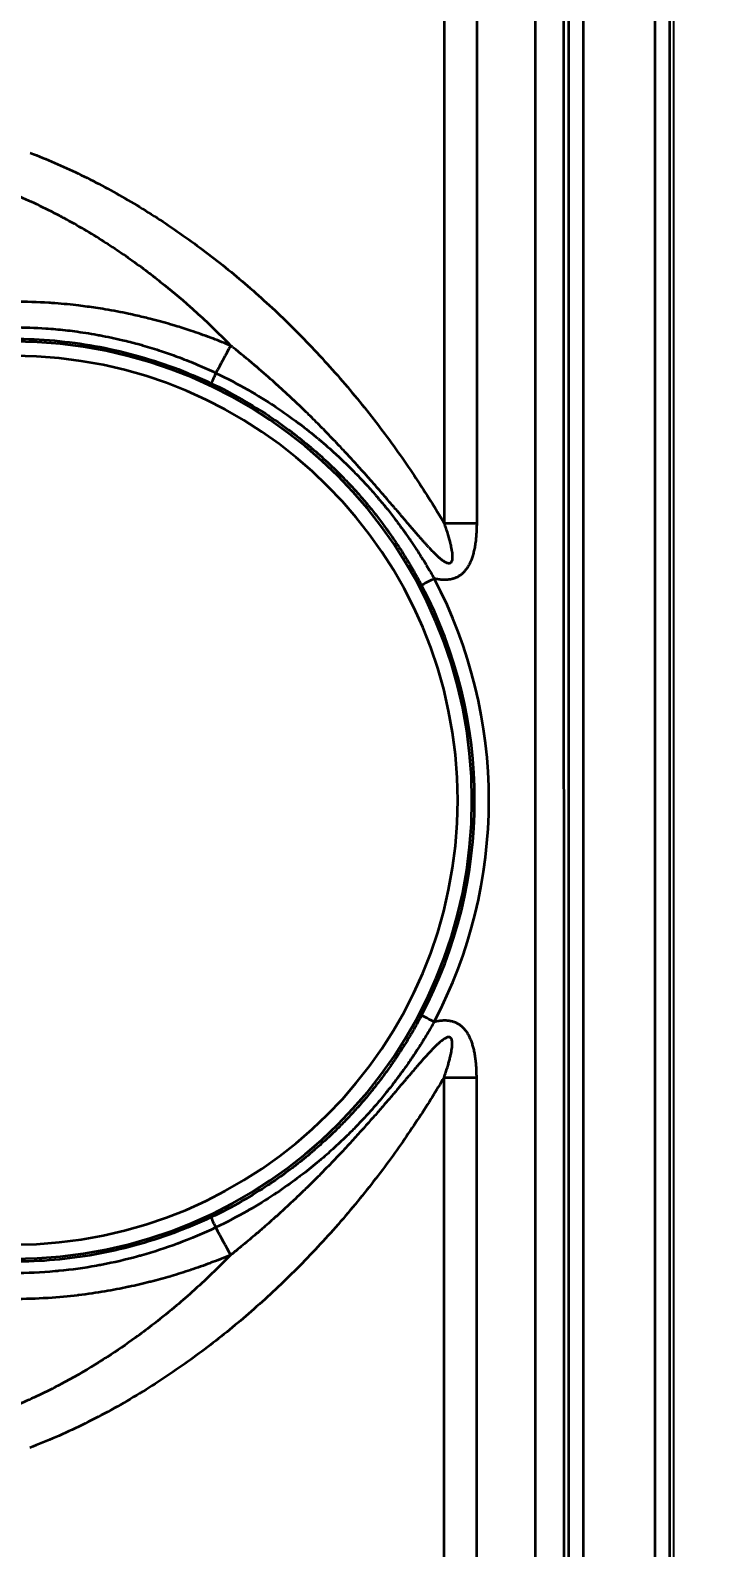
# Model space of a CAD drawing. Header units: millimetres. Extents: x 101 to 3000, y 150 to 4305.
# Drawn here: x 1101.8 to 1125.8, y 2344.1 to 2397 of the extents above; entities that cross this region are included whole.
import ezdxf

# ---------------------------------------------------------------- set-up
doc = ezdxf.new("R2010")
doc.units = ezdxf.units.MM
doc.header["$LTSCALE"] = 15
for name, color, linetype, lineweight in [('_Sichtbarkanten', 7, 'Continuous', 25), ('Bemaßung (ISO)', 7, 'Continuous', 25), ('Sichtbar schmal (ISO)', 7, 'Continuous', 35)]:
    doc.layers.add(name, color=color, linetype=linetype, lineweight=lineweight)
doc.styles.add('Notiztext (DIN)', font='verdana.ttf')
doc.dimstyles.new('Standard (DIN)', dxfattribs={"dimscale": 15, "dimtxt": 2.5, "dimasz": 2.5, "dimexe": 2, "dimexo": 4, "dimgap": 0.5, "dimtad": 1, "dimdec": 1, "dimrnd": 1e-08, "dimtxsty": 'Notiztext (DIN)', "dimcen": 0.09, "dimclrd": 256, "dimclre": 256, "dimclrt": 256, "dimadec": 0, "dimazin": 2, "dimtfac": 1, "dimtmove": 0, "dimatfit": 3, "dimfxl": 0, "dimtolj": 1, "dimtzin": 0, "dimlwd": -1, "dimlwe": -1, "dimarcsym": 0})

# ---------------------------------------------------------------- blocks, each defined once
blk = doc.blocks.new('*D75')
at = {"layer": 'Bemaßung (ISO)', "transparency": 16777216}
for p, q in [((1094.075, 2762.446), (1094.075, 2012.446)), ((1033.925, 2215.146), (1033.925, 2012.446)), ((996.425, 2042.446), (958.925, 2042.446)), ((1033.925, 2042.446), (1094.075, 2042.446)), ((1131.575, 2042.446), (1169.075, 2042.446))]:
    blk.add_line(p, q, dxfattribs=at)
for points in [[(996.425, 2048.696), (996.425, 2036.196), (1033.925, 2042.446)], [(1131.575, 2048.696), (1131.575, 2036.196), (1094.075, 2042.446)]]:
    blk.add_solid(points, dxfattribs=at)
at = {"layer": 'Defpoints', "color": 0, "transparency": 16777216}
for p in [(1094.075, 2822.446), (1033.925, 2275.146), (1094.075, 2042.446)]:
    blk.add_point(p, dxfattribs=at)
at = {"layer": 'Bemaßung (ISO)', "transparency": 16777216, "insert": (1034.635, 2088.983), "char_height": 37.5, "attachment_point": 1, "style": 'Notiztext (DIN)'}
blk.add_mtext('\\A1;60', dxfattribs=at)

msp = doc.modelspace()

# ---------------------------------------------------------------- linework, layer by layer
at = {"layer": '_Sichtbarkanten'}
msp.add_line((1124.225, 3421.946), (1124.225, 2328.346), dxfattribs=at)
at = {"layer": 'Sichtbar schmal (ISO)'}
for p, q in [((1120.567, 2327.155), (1120.567, 3423.138)), ((1121.066, 3423.138), (1121.066, 2327.155)), ((1123.584, 2327.137), (1123.584, 3423.156)), ((1124.084, 3423.156), (1124.084, 2327.137)), ((1119.352, 2777.525), (1119.393, 2327.323)), ((1120.351, 2777.53), (1120.393, 2327.329)), ((1116.207, 2550.468), (1116.207, 2379.822)), ((1117.348, 2550.467), (1117.348, 2379.822)), ((1116.207, 2326.822), (1116.207, 2360.468)), ((1117.348, 2326.823), (1117.348, 2360.467))]:
    msp.add_line(p, q, dxfattribs=at)
for radius in [16.009, 15.509]:
    msp.add_arc((1101.175, 2370.146), radius, 270, 90, dxfattribs=at)
for centre, major_axis, ratio, start_param, end_param in [((1107.229, 2383.225), (-4.733, -8.809), 0.002478, 1.781617, 1.894429), ((1108.291, 2385.148), (-0.214, -0.452), 0.013246, 4.922813, 6.26573), ((1117.348, 2379.874), (10, 0), 0.005236, 4.598021, 4.712389), ((1115.864, 2377.879), (-0.442, -0.233), 0.00463, 4.709944, 6.265732), ((1101.175, 2370.147), (16.601, 0), 0.999986, 5.79813, 6.767786), ((1101.175, 2370.145), (16.102, 0), 0.999985, 5.798127, 6.767784), ((1115.861, 2362.405), (-0.442, 0.233), 0.00464, 4.714824, 6.265732), ((1117.348, 2360.52), (-10, 0), 0.005236, 1.456428, 1.570796), ((1108.281, 2355.137), (-0.214, 0.452), 0.009014, 0.017454, 1.35178), ((1107.222, 2357.159), (4.738, -8.806), 0.002481, 4.931575, 5.045337)]:
    msp.add_ellipse(centre, major_axis=major_axis, ratio=ratio, start_param=start_param, end_param=end_param, dxfattribs=at)
for points, knots in [([(1101.755, 2392.74), (1102.322, 2392.523), (1102.882, 2392.28), (1103.432, 2392.016), (1103.982, 2391.752), (1104.523, 2391.466), (1105.065, 2391.154), (1105.606, 2390.841), (1106.149, 2390.502), (1106.686, 2390.138), (1107.224, 2389.774), (1107.756, 2389.385), (1108.279, 2388.975), (1108.802, 2388.565), (1109.315, 2388.134), (1109.821, 2387.679), (1110.326, 2387.225), (1110.822, 2386.748), (1111.311, 2386.246), (1111.8, 2385.744), (1112.281, 2385.217), (1112.745, 2384.675), (1113.208, 2384.133), (1113.654, 2383.575), (1114.07, 2383.021), (1114.486, 2382.467), (1114.873, 2381.917), (1115.228, 2381.382), (1115.584, 2380.847), (1115.908, 2380.327), (1116.207, 2379.822)], [0, 0, 0, 0, 0.1, 0.1, 0.1, 0.2, 0.2, 0.2, 0.3, 0.3, 0.3, 0.4, 0.4, 0.4, 0.5, 0.5, 0.5, 0.6, 0.6, 0.6, 0.7, 0.7, 0.7, 0.8, 0.8, 0.8, 0.9, 0.9, 0.9, 0.9999998, 0.9999998, 0.9999998, 0.9999998]), ([(1101.185, 2391.302), (1101.721, 2391.078), (1102.254, 2390.826), (1102.776, 2390.551), (1102.828, 2390.524), (1102.88, 2390.496), (1102.931, 2390.468), (1103.4, 2390.217), (1103.861, 2389.946), (1104.322, 2389.652), (1104.423, 2389.587), (1104.524, 2389.522), (1104.625, 2389.455), (1105.036, 2389.184), (1105.446, 2388.895), (1105.85, 2388.589), (1106, 2388.476), (1106.148, 2388.361), (1106.296, 2388.244), (1106.648, 2387.965), (1106.995, 2387.674), (1107.336, 2387.372), (1107.528, 2387.202), (1107.718, 2387.028), (1107.907, 2386.851), (1108.194, 2386.58), (1108.477, 2386.302), (1108.754, 2386.015)], [0, 0, 0, 0, 0.2, 0.2, 0.2, 0.219849, 0.219849, 0.219849, 0.4, 0.4, 0.4, 0.439513, 0.439513, 0.439513, 0.6, 0.6, 0.6, 0.659228, 0.659228, 0.659228, 0.8, 0.8, 0.8, 0.879178, 0.879178, 0.879178, 1, 1, 1, 1]), ([(1108.754, 2386.015), (1108.55, 2386.099), (1108.344, 2386.18), (1108.137, 2386.258), (1108.112, 2386.268), (1108.086, 2386.277), (1108.06, 2386.287), (1107.827, 2386.374), (1107.593, 2386.456), (1107.358, 2386.534), (1107.178, 2386.594), (1106.996, 2386.652), (1106.815, 2386.706), (1106.761, 2386.723), (1106.707, 2386.739), (1106.653, 2386.755), (1106.417, 2386.824), (1106.181, 2386.888), (1105.938, 2386.95), (1105.777, 2386.99), (1105.614, 2387.029), (1105.446, 2387.067), (1105.361, 2387.087), (1105.274, 2387.106), (1105.187, 2387.124), (1104.927, 2387.179), (1104.655, 2387.231), (1104.367, 2387.279), (1104.261, 2387.297), (1104.153, 2387.314), (1104.042, 2387.331), (1103.852, 2387.36), (1103.654, 2387.386), (1103.448, 2387.411), (1103.185, 2387.442), (1102.909, 2387.47), (1102.615, 2387.492), (1102.543, 2387.497), (1102.471, 2387.502), (1102.398, 2387.507), (1102.021, 2387.53), (1101.616, 2387.545), (1101.185, 2387.545)], [0, 0, 0, 0, 0.098827, 0.098827, 0.098827, 0.111111, 0.111111, 0.111111, 0.222222, 0.222222, 0.222222, 0.307774, 0.307774, 0.307774, 0.333333, 0.333333, 0.333333, 0.444444, 0.444444, 0.444444, 0.518083, 0.518083, 0.518083, 0.555556, 0.555556, 0.555556, 0.666667, 0.666667, 0.666667, 0.707555, 0.707555, 0.707555, 0.777778, 0.777778, 0.777778, 0.867245, 0.867245, 0.867245, 0.888889, 0.888889, 0.888889, 1, 1, 1, 1]), ([(1101.185, 2386.653), (1101.555, 2386.653), (1101.926, 2386.64), (1102.296, 2386.615), (1102.411, 2386.607), (1102.525, 2386.598), (1102.64, 2386.588), (1102.858, 2386.568), (1103.076, 2386.544), (1103.294, 2386.516), (1103.56, 2386.481), (1103.824, 2386.44), (1104.088, 2386.393), (1104.119, 2386.387), (1104.151, 2386.381), (1104.183, 2386.376), (1104.447, 2386.326), (1104.71, 2386.271), (1104.971, 2386.209), (1105.152, 2386.166), (1105.332, 2386.12), (1105.512, 2386.071), (1105.568, 2386.055), (1105.624, 2386.04), (1105.681, 2386.023), (1105.902, 2385.96), (1106.122, 2385.893), (1106.34, 2385.82), (1106.528, 2385.758), (1106.714, 2385.693), (1106.9, 2385.624), (1106.925, 2385.614), (1106.95, 2385.605), (1106.976, 2385.595), (1107.186, 2385.516), (1107.394, 2385.433), (1107.6, 2385.345), (1107.816, 2385.253), (1108.029, 2385.157), (1108.24, 2385.057)], [0, 0, 0, 0, 0.1527893, 0.1527893, 0.1527893, 0.2, 0.2, 0.2, 0.2901178, 0.2901178, 0.2901178, 0.4, 0.4, 0.4, 0.4132238, 0.4132238, 0.4132238, 0.5236105, 0.5236105, 0.5236105, 0.6, 0.6, 0.6, 0.6240365, 0.6240365, 0.6240365, 0.7186135, 0.7186135, 0.7186135, 0.8, 0.8, 0.8, 0.811166, 0.811166, 0.811166, 0.90352, 0.90352, 0.90352, 0.9999991, 0.9999991, 0.9999991, 0.9999991]), ([(1101.175, 2386.25), (1101.649, 2386.25), (1102.124, 2386.229), (1102.597, 2386.187), (1103.071, 2386.145), (1103.544, 2386.082), (1104.013, 2385.998), (1104.482, 2385.914), (1104.947, 2385.809), (1105.406, 2385.684), (1105.865, 2385.559), (1106.318, 2385.414), (1106.764, 2385.249), (1107.21, 2385.084), (1107.648, 2384.9), (1108.077, 2384.696)], [0, 0, 0, 0, 0.2, 0.2, 0.2, 0.4, 0.4, 0.4, 0.6, 0.6, 0.6, 0.8, 0.8, 0.8, 1, 1, 1, 1]), ([(1116.207, 2379.822), (1116.23, 2379.756), (1116.252, 2379.692), (1116.272, 2379.631), (1116.293, 2379.569), (1116.311, 2379.511), (1116.329, 2379.455), (1116.346, 2379.399), (1116.362, 2379.345), (1116.376, 2379.293), (1116.377, 2379.289), (1116.378, 2379.286), (1116.379, 2379.283), (1116.392, 2379.235), (1116.405, 2379.189), (1116.416, 2379.145), (1116.417, 2379.14), (1116.418, 2379.136), (1116.419, 2379.132), (1116.429, 2379.089), (1116.439, 2379.049), (1116.447, 2379.01), (1116.448, 2379.005), (1116.449, 2379), (1116.45, 2378.996), (1116.458, 2378.958), (1116.465, 2378.923), (1116.471, 2378.889), (1116.472, 2378.883), (1116.473, 2378.878), (1116.473, 2378.873), (1116.479, 2378.841), (1116.483, 2378.81), (1116.487, 2378.78), (1116.488, 2378.775), (1116.488, 2378.77), (1116.489, 2378.765), (1116.492, 2378.737), (1116.494, 2378.71), (1116.495, 2378.685), (1116.495, 2378.68), (1116.496, 2378.675), (1116.496, 2378.67), (1116.497, 2378.646), (1116.497, 2378.624), (1116.496, 2378.604), (1116.495, 2378.599), (1116.495, 2378.594), (1116.495, 2378.589), (1116.493, 2378.57), (1116.491, 2378.552), (1116.488, 2378.537), (1116.488, 2378.532), (1116.487, 2378.528), (1116.486, 2378.524), (1116.482, 2378.51), (1116.478, 2378.497), (1116.474, 2378.486), (1116.472, 2378.482), (1116.471, 2378.479), (1116.469, 2378.476), (1116.465, 2378.466), (1116.459, 2378.457), (1116.453, 2378.45), (1116.446, 2378.44), (1116.437, 2378.432), (1116.427, 2378.426), (1116.424, 2378.425), (1116.421, 2378.423), (1116.418, 2378.422), (1116.411, 2378.418), (1116.402, 2378.416), (1116.393, 2378.414), (1116.389, 2378.414), (1116.385, 2378.413), (1116.381, 2378.413), (1116.371, 2378.413), (1116.361, 2378.413), (1116.349, 2378.415), (1116.344, 2378.416), (1116.338, 2378.418), (1116.332, 2378.419), (1116.32, 2378.422), (1116.307, 2378.427), (1116.293, 2378.433), (1116.286, 2378.436), (1116.278, 2378.439), (1116.27, 2378.443), (1116.256, 2378.45), (1116.241, 2378.459), (1116.225, 2378.468), (1116.216, 2378.474), (1116.206, 2378.48), (1116.196, 2378.487), (1116.18, 2378.497), (1116.163, 2378.509), (1116.146, 2378.523), (1116.135, 2378.531), (1116.123, 2378.54), (1116.111, 2378.549), (1116.094, 2378.564), (1116.075, 2378.579), (1116.056, 2378.595), (1116.043, 2378.606), (1116.03, 2378.618), (1116.016, 2378.631), (1115.997, 2378.648), (1115.977, 2378.666), (1115.958, 2378.685), (1115.942, 2378.699), (1115.927, 2378.714), (1115.911, 2378.729), (1115.891, 2378.749), (1115.871, 2378.769), (1115.85, 2378.789), (1115.833, 2378.807), (1115.816, 2378.825), (1115.798, 2378.843), (1115.777, 2378.864), (1115.757, 2378.886), (1115.735, 2378.909), (1115.716, 2378.929), (1115.696, 2378.95), (1115.676, 2378.972), (1115.655, 2378.994), (1115.634, 2379.018), (1115.612, 2379.042), (1115.59, 2379.066), (1115.568, 2379.09), (1115.545, 2379.115), (1115.523, 2379.139), (1115.501, 2379.164), (1115.479, 2379.19), (1115.454, 2379.217), (1115.429, 2379.246), (1115.403, 2379.275), (1115.381, 2379.301), (1115.358, 2379.327), (1115.334, 2379.354), (1115.306, 2379.386), (1115.278, 2379.419), (1115.248, 2379.452), (1115.225, 2379.479), (1115.201, 2379.507), (1115.177, 2379.535), (1115.145, 2379.572), (1115.113, 2379.61), (1115.079, 2379.648), (1115.055, 2379.677), (1115.03, 2379.706), (1115.005, 2379.736), (1114.969, 2379.777), (1114.932, 2379.82), (1114.895, 2379.865), (1114.869, 2379.894), (1114.843, 2379.925), (1114.817, 2379.955), (1114.777, 2380.003), (1114.735, 2380.052), (1114.692, 2380.103), (1114.666, 2380.133), (1114.639, 2380.165), (1114.612, 2380.197), (1114.566, 2380.251), (1114.518, 2380.306), (1114.469, 2380.364), (1114.442, 2380.396), (1114.414, 2380.428), (1114.386, 2380.461), (1114.334, 2380.522), (1114.28, 2380.585), (1114.223, 2380.65), (1114.195, 2380.683), (1114.167, 2380.716), (1114.138, 2380.75), (1114.078, 2380.82), (1114.016, 2380.891), (1113.952, 2380.965), (1113.922, 2380.998), (1113.893, 2381.032), (1113.863, 2381.067), (1113.794, 2381.145), (1113.724, 2381.226), (1113.65, 2381.309), (1113.62, 2381.343), (1113.59, 2381.377), (1113.559, 2381.412), (1113.481, 2381.499), (1113.401, 2381.59), (1113.317, 2381.682), (1113.287, 2381.716), (1113.256, 2381.751), (1113.225, 2381.785), (1113.136, 2381.882), (1113.045, 2381.982), (1112.951, 2382.085), (1112.92, 2382.119), (1112.889, 2382.152), (1112.857, 2382.186), (1112.758, 2382.294), (1112.655, 2382.404), (1112.547, 2382.518), (1112.516, 2382.551), (1112.485, 2382.584), (1112.453, 2382.617), (1112.34, 2382.736), (1112.222, 2382.859), (1112.099, 2382.985), (1112.067, 2383.017), (1112.036, 2383.049), (1112.004, 2383.082), (1111.874, 2383.214), (1111.739, 2383.35), (1111.597, 2383.491), (1111.565, 2383.521), (1111.534, 2383.552), (1111.502, 2383.584), (1111.353, 2383.73), (1111.196, 2383.882), (1111.031, 2384.038), (1111, 2384.067), (1110.969, 2384.097), (1110.938, 2384.126), (1110.765, 2384.289), (1110.583, 2384.457), (1110.391, 2384.63), (1110.361, 2384.657), (1110.33, 2384.684), (1110.3, 2384.712), (1110.1, 2384.891), (1109.888, 2385.076), (1109.664, 2385.268), (1109.635, 2385.292), (1109.606, 2385.317), (1109.577, 2385.341), (1109.344, 2385.539), (1109.096, 2385.743), (1108.834, 2385.952), (1108.807, 2385.973), (1108.781, 2385.994), (1108.754, 2386.015)], [0, 0, 0, 0, 0.0238095, 0.0238095, 0.0238095, 0.047619, 0.047619, 0.047619, 0.0714286, 0.0714286, 0.0714286, 0.0730135, 0.0730135, 0.0730135, 0.0952381, 0.0952381, 0.0952381, 0.0973518, 0.0973518, 0.0973518, 0.1190476, 0.1190476, 0.1190476, 0.1216909, 0.1216909, 0.1216909, 0.1428571, 0.1428571, 0.1428571, 0.1460292, 0.1460292, 0.1460292, 0.1666667, 0.1666667, 0.1666667, 0.1703641, 0.1703641, 0.1703641, 0.1904762, 0.1904762, 0.1904762, 0.1947008, 0.1947008, 0.1947008, 0.2142857, 0.2142857, 0.2142857, 0.2190309, 0.2190309, 0.2190309, 0.2380952, 0.2380952, 0.2380952, 0.2433889, 0.2433889, 0.2433889, 0.2619048, 0.2619048, 0.2619048, 0.2677405, 0.2677405, 0.2677405, 0.2857143, 0.2857143, 0.2857143, 0.3095238, 0.3095238, 0.3095238, 0.3164268, 0.3164268, 0.3164268, 0.3333333, 0.3333333, 0.3333333, 0.3407026, 0.3407026, 0.3407026, 0.3571429, 0.3571429, 0.3571429, 0.365068, 0.365068, 0.365068, 0.3809524, 0.3809524, 0.3809524, 0.389402, 0.389402, 0.389402, 0.4047619, 0.4047619, 0.4047619, 0.413742, 0.413742, 0.413742, 0.4285714, 0.4285714, 0.4285714, 0.438074, 0.438074, 0.438074, 0.452381, 0.452381, 0.452381, 0.4624137, 0.4624137, 0.4624137, 0.4761905, 0.4761905, 0.4761905, 0.4867573, 0.4867573, 0.4867573, 0.5, 0.5, 0.5, 0.511099, 0.511099, 0.511099, 0.5238095, 0.5238095, 0.5238095, 0.5354307, 0.5354307, 0.5354307, 0.547619, 0.547619, 0.547619, 0.5597666, 0.5597666, 0.5597666, 0.5714286, 0.5714286, 0.5714286, 0.584104, 0.584104, 0.584104, 0.5952381, 0.5952381, 0.5952381, 0.608441, 0.608441, 0.608441, 0.6190476, 0.6190476, 0.6190476, 0.632779, 0.632779, 0.632779, 0.6428571, 0.6428571, 0.6428571, 0.657118, 0.657118, 0.657118, 0.6666667, 0.6666667, 0.6666667, 0.6814546, 0.6814546, 0.6814546, 0.6904762, 0.6904762, 0.6904762, 0.7057908, 0.7057908, 0.7057908, 0.7142857, 0.7142857, 0.7142857, 0.730128, 0.730128, 0.730128, 0.7380952, 0.7380952, 0.7380952, 0.7544644, 0.7544644, 0.7544644, 0.7619048, 0.7619048, 0.7619048, 0.7788049, 0.7788049, 0.7788049, 0.7857143, 0.7857143, 0.7857143, 0.8031462, 0.8031462, 0.8031462, 0.8095238, 0.8095238, 0.8095238, 0.8274808, 0.8274808, 0.8274808, 0.8333333, 0.8333333, 0.8333333, 0.8518143, 0.8518143, 0.8518143, 0.8571429, 0.8571429, 0.8571429, 0.8761521, 0.8761521, 0.8761521, 0.8809524, 0.8809524, 0.8809524, 0.9004902, 0.9004902, 0.9004902, 0.9047619, 0.9047619, 0.9047619, 0.924829, 0.924829, 0.924829, 0.9285714, 0.9285714, 0.9285714, 0.9491658, 0.9491658, 0.9491658, 0.952381, 0.952381, 0.952381, 0.9735078, 0.9735078, 0.9735078, 0.9761905, 0.9761905, 0.9761905, 0.9978311, 0.9978311, 0.9978311, 0.9999998, 0.9999998, 0.9999998, 0.9999998]), ([(1108.24, 2385.057), (1108.637, 2384.868), (1109.005, 2384.673), (1109.346, 2384.478), (1109.352, 2384.475), (1109.357, 2384.472), (1109.362, 2384.469), (1109.697, 2384.278), (1110.005, 2384.087), (1110.292, 2383.897), (1110.301, 2383.891), (1110.31, 2383.885), (1110.319, 2383.879), (1110.601, 2383.692), (1110.862, 2383.506), (1111.106, 2383.324), (1111.117, 2383.316), (1111.128, 2383.307), (1111.139, 2383.299), (1111.379, 2383.119), (1111.601, 2382.942), (1111.81, 2382.768), (1111.822, 2382.758), (1111.833, 2382.748), (1111.845, 2382.738), (1112.05, 2382.567), (1112.241, 2382.399), (1112.419, 2382.235), (1112.431, 2382.224), (1112.443, 2382.213), (1112.455, 2382.202), (1112.631, 2382.04), (1112.795, 2381.882), (1112.95, 2381.728), (1112.961, 2381.716), (1112.973, 2381.704), (1112.985, 2381.693), (1113.137, 2381.54), (1113.279, 2381.392), (1113.413, 2381.247), (1113.424, 2381.235), (1113.435, 2381.223), (1113.446, 2381.212), (1113.577, 2381.069), (1113.701, 2380.93), (1113.818, 2380.795), (1113.828, 2380.783), (1113.838, 2380.771), (1113.848, 2380.759), (1113.963, 2380.625), (1114.072, 2380.495), (1114.174, 2380.369), (1114.183, 2380.358), (1114.192, 2380.346), (1114.202, 2380.335), (1114.303, 2380.21), (1114.397, 2380.088), (1114.487, 2379.971), (1114.496, 2379.96), (1114.504, 2379.949), (1114.513, 2379.938), (1114.601, 2379.821), (1114.685, 2379.708), (1114.764, 2379.599), (1114.772, 2379.588), (1114.78, 2379.577), (1114.787, 2379.567), (1114.865, 2379.459), (1114.939, 2379.354), (1115.008, 2379.253), (1115.016, 2379.242), (1115.023, 2379.232), (1115.03, 2379.222), (1115.098, 2379.122), (1115.163, 2379.026), (1115.224, 2378.933), (1115.231, 2378.923), (1115.237, 2378.913), (1115.244, 2378.903), (1115.304, 2378.812), (1115.36, 2378.724), (1115.413, 2378.64), (1115.42, 2378.629), (1115.426, 2378.619), (1115.432, 2378.609), (1115.485, 2378.526), (1115.534, 2378.446), (1115.58, 2378.37), (1115.586, 2378.36), (1115.592, 2378.35), (1115.597, 2378.341), (1115.645, 2378.262), (1115.69, 2378.187), (1115.731, 2378.115), (1115.735, 2378.11), (1115.738, 2378.104), (1115.741, 2378.099), (1115.785, 2378.022), (1115.826, 2377.95), (1115.864, 2377.882)], [0, 0, 0, 0, 0.0579386, 0.0579386, 0.0579386, 0.0588235, 0.0588235, 0.0588235, 0.1158531, 0.1158531, 0.1158531, 0.1176471, 0.1176471, 0.1176471, 0.173911, 0.173911, 0.173911, 0.1764706, 0.1764706, 0.1764706, 0.2320984, 0.2320984, 0.2320984, 0.2352941, 0.2352941, 0.2352941, 0.2903953, 0.2903953, 0.2903953, 0.2941176, 0.2941176, 0.2941176, 0.3487922, 0.3487922, 0.3487922, 0.3529412, 0.3529412, 0.3529412, 0.4072749, 0.4072749, 0.4072749, 0.4117647, 0.4117647, 0.4117647, 0.4658358, 0.4658358, 0.4658358, 0.4705882, 0.4705882, 0.4705882, 0.5244657, 0.5244657, 0.5244657, 0.5294118, 0.5294118, 0.5294118, 0.5831429, 0.5831429, 0.5831429, 0.5882353, 0.5882353, 0.5882353, 0.6418168, 0.6418168, 0.6418168, 0.6470588, 0.6470588, 0.6470588, 0.7004094, 0.7004094, 0.7004094, 0.7058824, 0.7058824, 0.7058824, 0.7589344, 0.7589344, 0.7589344, 0.7647059, 0.7647059, 0.7647059, 0.8171029, 0.8171029, 0.8171029, 0.8235294, 0.8235294, 0.8235294, 0.8756822, 0.8756822, 0.8756822, 0.8823529, 0.8823529, 0.8823529, 0.9370136, 0.9370136, 0.9370136, 0.9411765, 0.9411765, 0.9411765, 0.9999999, 0.9999999, 0.9999999, 0.9999999]), ([(1108.077, 2384.696), (1108.463, 2384.514), (1108.822, 2384.325), (1109.153, 2384.135), (1109.158, 2384.132), (1109.163, 2384.13), (1109.168, 2384.127), (1109.494, 2383.941), (1109.794, 2383.754), (1110.072, 2383.57), (1110.081, 2383.564), (1110.09, 2383.558), (1110.099, 2383.552), (1110.372, 2383.37), (1110.626, 2383.189), (1110.863, 2383.011), (1110.873, 2383.003), (1110.884, 2382.995), (1110.895, 2382.986), (1111.127, 2382.811), (1111.343, 2382.637), (1111.544, 2382.468), (1111.556, 2382.458), (1111.567, 2382.448), (1111.579, 2382.438), (1111.777, 2382.271), (1111.961, 2382.106), (1112.134, 2381.946), (1112.145, 2381.935), (1112.157, 2381.924), (1112.168, 2381.914), (1112.338, 2381.755), (1112.497, 2381.6), (1112.645, 2381.449), (1112.657, 2381.437), (1112.668, 2381.426), (1112.679, 2381.414), (1112.825, 2381.265), (1112.962, 2381.119), (1113.091, 2380.978), (1113.101, 2380.966), (1113.112, 2380.954), (1113.122, 2380.943), (1113.249, 2380.802), (1113.368, 2380.666), (1113.48, 2380.533), (1113.489, 2380.521), (1113.499, 2380.51), (1113.509, 2380.498), (1113.619, 2380.367), (1113.723, 2380.239), (1113.82, 2380.115), (1113.829, 2380.104), (1113.838, 2380.092), (1113.847, 2380.081), (1113.943, 2379.958), (1114.034, 2379.839), (1114.119, 2379.723), (1114.128, 2379.712), (1114.136, 2379.701), (1114.144, 2379.69), (1114.228, 2379.575), (1114.307, 2379.464), (1114.383, 2379.356), (1114.39, 2379.345), (1114.397, 2379.335), (1114.405, 2379.324), (1114.479, 2379.217), (1114.548, 2379.114), (1114.614, 2379.014), (1114.621, 2379.004), (1114.628, 2378.994), (1114.634, 2378.983), (1114.699, 2378.885), (1114.76, 2378.789), (1114.818, 2378.697), (1114.824, 2378.687), (1114.83, 2378.677), (1114.837, 2378.667), (1114.893, 2378.577), (1114.946, 2378.49), (1114.996, 2378.406), (1115.002, 2378.395), (1115.008, 2378.385), (1115.014, 2378.375), (1115.063, 2378.292), (1115.109, 2378.213), (1115.153, 2378.137), (1115.158, 2378.127), (1115.164, 2378.117), (1115.17, 2378.108), (1115.214, 2378.029), (1115.256, 2377.953), (1115.296, 2377.881), (1115.299, 2377.876), (1115.302, 2377.87), (1115.305, 2377.865), (1115.347, 2377.788), (1115.386, 2377.715), (1115.422, 2377.646)], [0, 0, 0, 0, 0.0579392, 0.0579392, 0.0579392, 0.0588235, 0.0588235, 0.0588235, 0.1158539, 0.1158539, 0.1158539, 0.1176471, 0.1176471, 0.1176471, 0.1739116, 0.1739116, 0.1739116, 0.1764706, 0.1764706, 0.1764706, 0.2320991, 0.2320991, 0.2320991, 0.2352941, 0.2352941, 0.2352941, 0.290396, 0.290396, 0.290396, 0.2941176, 0.2941176, 0.2941176, 0.348793, 0.348793, 0.348793, 0.3529412, 0.3529412, 0.3529412, 0.4072756, 0.4072756, 0.4072756, 0.4117647, 0.4117647, 0.4117647, 0.4658365, 0.4658365, 0.4658365, 0.4705882, 0.4705882, 0.4705882, 0.5244664, 0.5244664, 0.5244664, 0.5294118, 0.5294118, 0.5294118, 0.5831437, 0.5831437, 0.5831437, 0.5882353, 0.5882353, 0.5882353, 0.6418176, 0.6418176, 0.6418176, 0.6470588, 0.6470588, 0.6470588, 0.7004102, 0.7004102, 0.7004102, 0.7058824, 0.7058824, 0.7058824, 0.7589352, 0.7589352, 0.7589352, 0.7647059, 0.7647059, 0.7647059, 0.8171036, 0.8171036, 0.8171036, 0.8235294, 0.8235294, 0.8235294, 0.8756825, 0.8756825, 0.8756825, 0.8823529, 0.8823529, 0.8823529, 0.9370135, 0.9370135, 0.9370135, 0.9411765, 0.9411765, 0.9411765, 0.9999999, 0.9999999, 0.9999999, 0.9999999]), ([(1117.348, 2379.822), (1117.348, 2379.745), (1117.345, 2379.595), (1117.333, 2379.387), (1117.314, 2379.193), (1117.287, 2379.012), (1117.253, 2378.844), (1117.212, 2378.69), (1117.164, 2378.548), (1117.109, 2378.417), (1117.046, 2378.299), (1116.975, 2378.195), (1116.899, 2378.105), (1116.821, 2378.032), (1116.74, 2377.973), (1116.654, 2377.925), (1116.558, 2377.884), (1116.444, 2377.853), (1116.315, 2377.836), (1116.175, 2377.834), (1116.024, 2377.849), (1115.919, 2377.869), (1115.864, 2377.882)], [0.0000001, 0.0000001, 0.0000001, 0.0000001, 0.05, 0.1, 0.15, 0.2, 0.25, 0.3, 0.35, 0.4, 0.45, 0.5, 0.55, 0.6, 0.65, 0.7, 0.75, 0.8, 0.85, 0.9, 0.95, 1, 1, 1, 1]), ([(1115.419, 2362.638), (1115.387, 2362.577), (1115.352, 2362.512), (1115.315, 2362.444), (1115.312, 2362.438), (1115.309, 2362.433), (1115.306, 2362.427), (1115.271, 2362.364), (1115.235, 2362.297), (1115.196, 2362.228), (1115.189, 2362.217), (1115.183, 2362.207), (1115.177, 2362.196), (1115.14, 2362.13), (1115.101, 2362.061), (1115.059, 2361.99), (1115.049, 2361.973), (1115.039, 2361.956), (1115.029, 2361.939), (1114.989, 2361.872), (1114.947, 2361.802), (1114.903, 2361.73), (1114.888, 2361.707), (1114.874, 2361.683), (1114.859, 2361.659), (1114.817, 2361.59), (1114.772, 2361.52), (1114.726, 2361.447), (1114.706, 2361.416), (1114.686, 2361.385), (1114.665, 2361.353), (1114.62, 2361.285), (1114.574, 2361.214), (1114.525, 2361.142), (1114.499, 2361.103), (1114.472, 2361.063), (1114.444, 2361.023), (1114.397, 2360.954), (1114.348, 2360.884), (1114.297, 2360.813), (1114.263, 2360.764), (1114.228, 2360.715), (1114.192, 2360.666), (1114.143, 2360.598), (1114.092, 2360.53), (1114.039, 2360.459), (1113.996, 2360.401), (1113.95, 2360.342), (1113.904, 2360.282), (1113.853, 2360.216), (1113.801, 2360.15), (1113.746, 2360.082), (1113.691, 2360.012), (1113.633, 2359.941), (1113.574, 2359.869), (1113.522, 2359.806), (1113.468, 2359.743), (1113.413, 2359.678), (1113.343, 2359.596), (1113.27, 2359.512), (1113.194, 2359.427), (1113.141, 2359.368), (1113.087, 2359.308), (1113.032, 2359.247), (1112.943, 2359.151), (1112.851, 2359.053), (1112.755, 2358.953), (1112.703, 2358.899), (1112.649, 2358.845), (1112.595, 2358.79), (1112.484, 2358.678), (1112.368, 2358.564), (1112.245, 2358.448), (1112.195, 2358.401), (1112.144, 2358.353), (1112.092, 2358.305), (1111.953, 2358.177), (1111.806, 2358.046), (1111.651, 2357.913), (1111.605, 2357.874), (1111.559, 2357.834), (1111.511, 2357.794), (1111.337, 2357.649), (1111.153, 2357.5), (1110.955, 2357.349), (1110.917, 2357.32), (1110.878, 2357.29), (1110.838, 2357.261), (1110.621, 2357.097), (1110.388, 2356.932), (1110.139, 2356.764), (1110.111, 2356.746), (1110.083, 2356.727), (1110.055, 2356.709), (1109.786, 2356.531), (1109.496, 2356.351), (1109.182, 2356.171), (1109.168, 2356.163), (1109.154, 2356.155), (1109.14, 2356.147), (1108.81, 2355.959), (1108.452, 2355.771), (1108.067, 2355.589)], [0.0000003, 0.0000003, 0.0000003, 0.0000003, 0.0555556, 0.0555556, 0.0555556, 0.0599868, 0.0599868, 0.0599868, 0.1111111, 0.1111111, 0.1111111, 0.1189703, 0.1189703, 0.1189703, 0.1666667, 0.1666667, 0.1666667, 0.1779001, 0.1779001, 0.1779001, 0.2222222, 0.2222222, 0.2222222, 0.2366435, 0.2366435, 0.2366435, 0.2777778, 0.2777778, 0.2777778, 0.2952906, 0.2952906, 0.2952906, 0.3333333, 0.3333333, 0.3333333, 0.3538726, 0.3538726, 0.3538726, 0.3888889, 0.3888889, 0.3888889, 0.4124334, 0.4124334, 0.4124334, 0.4444444, 0.4444444, 0.4444444, 0.4710286, 0.4710286, 0.4710286, 0.5, 0.5, 0.5, 0.5296875, 0.5296875, 0.5296875, 0.5555556, 0.5555556, 0.5555556, 0.5884149, 0.5884149, 0.5884149, 0.6111111, 0.6111111, 0.6111111, 0.6472227, 0.6472227, 0.6472227, 0.6666667, 0.6666667, 0.6666667, 0.7061226, 0.7061226, 0.7061226, 0.7222222, 0.7222222, 0.7222222, 0.7651257, 0.7651257, 0.7651257, 0.7777778, 0.7777778, 0.7777778, 0.8242585, 0.8242585, 0.8242585, 0.8333333, 0.8333333, 0.8333333, 0.8833596, 0.8833596, 0.8833596, 0.8888889, 0.8888889, 0.8888889, 0.9420926, 0.9420926, 0.9420926, 0.9444444, 0.9444444, 0.9444444, 1, 1, 1, 1]), ([(1115.861, 2362.407), (1115.828, 2362.347), (1115.791, 2362.282), (1115.752, 2362.215), (1115.749, 2362.209), (1115.745, 2362.204), (1115.742, 2362.198), (1115.706, 2362.135), (1115.667, 2362.069), (1115.625, 2362), (1115.619, 2361.989), (1115.612, 2361.978), (1115.606, 2361.967), (1115.566, 2361.902), (1115.524, 2361.833), (1115.48, 2361.762), (1115.469, 2361.745), (1115.459, 2361.728), (1115.448, 2361.711), (1115.406, 2361.643), (1115.361, 2361.573), (1115.314, 2361.5), (1115.299, 2361.477), (1115.284, 2361.453), (1115.268, 2361.429), (1115.223, 2361.36), (1115.176, 2361.288), (1115.127, 2361.215), (1115.106, 2361.184), (1115.084, 2361.152), (1115.062, 2361.12), (1115.015, 2361.051), (1114.966, 2360.979), (1114.914, 2360.906), (1114.886, 2360.867), (1114.858, 2360.826), (1114.829, 2360.786), (1114.779, 2360.716), (1114.728, 2360.645), (1114.674, 2360.573), (1114.638, 2360.524), (1114.601, 2360.474), (1114.563, 2360.424), (1114.512, 2360.356), (1114.459, 2360.286), (1114.403, 2360.215), (1114.357, 2360.155), (1114.31, 2360.095), (1114.261, 2360.034), (1114.208, 2359.967), (1114.153, 2359.9), (1114.097, 2359.831), (1114.038, 2359.76), (1113.978, 2359.688), (1113.916, 2359.615), (1113.862, 2359.551), (1113.806, 2359.486), (1113.748, 2359.42), (1113.675, 2359.336), (1113.599, 2359.251), (1113.52, 2359.164), (1113.465, 2359.104), (1113.409, 2359.043), (1113.351, 2358.981), (1113.259, 2358.883), (1113.163, 2358.783), (1113.063, 2358.681), (1113.009, 2358.626), (1112.954, 2358.571), (1112.897, 2358.515), (1112.782, 2358.401), (1112.662, 2358.285), (1112.535, 2358.166), (1112.483, 2358.118), (1112.43, 2358.069), (1112.376, 2358.02), (1112.232, 2357.889), (1112.081, 2357.755), (1111.92, 2357.619), (1111.873, 2357.579), (1111.825, 2357.539), (1111.776, 2357.498), (1111.596, 2357.349), (1111.405, 2357.197), (1111.202, 2357.043), (1111.162, 2357.012), (1111.122, 2356.982), (1111.081, 2356.952), (1110.857, 2356.785), (1110.617, 2356.615), (1110.36, 2356.443), (1110.332, 2356.424), (1110.303, 2356.405), (1110.274, 2356.386), (1109.997, 2356.203), (1109.699, 2356.018), (1109.376, 2355.833), (1109.362, 2355.825), (1109.348, 2355.817), (1109.333, 2355.809), (1108.994, 2355.615), (1108.626, 2355.421), (1108.23, 2355.233)], [0.0000001, 0.0000001, 0.0000001, 0.0000001, 0.0555556, 0.0555556, 0.0555556, 0.0599875, 0.0599875, 0.0599875, 0.1111111, 0.1111111, 0.1111111, 0.1189712, 0.1189712, 0.1189712, 0.1666667, 0.1666667, 0.1666667, 0.1779013, 0.1779013, 0.1779013, 0.2222222, 0.2222222, 0.2222222, 0.2366448, 0.2366448, 0.2366448, 0.2777778, 0.2777778, 0.2777778, 0.2952919, 0.2952919, 0.2952919, 0.3333333, 0.3333333, 0.3333333, 0.3538738, 0.3538738, 0.3538738, 0.3888889, 0.3888889, 0.3888889, 0.4124346, 0.4124346, 0.4124346, 0.4444444, 0.4444444, 0.4444444, 0.4710298, 0.4710298, 0.4710298, 0.5, 0.5, 0.5, 0.5296885, 0.5296885, 0.5296885, 0.5555556, 0.5555556, 0.5555556, 0.5884158, 0.5884158, 0.5884158, 0.6111111, 0.6111111, 0.6111111, 0.6472236, 0.6472236, 0.6472236, 0.6666667, 0.6666667, 0.6666667, 0.7061235, 0.7061235, 0.7061235, 0.7222222, 0.7222222, 0.7222222, 0.7651265, 0.7651265, 0.7651265, 0.7777778, 0.7777778, 0.7777778, 0.8242593, 0.8242593, 0.8242593, 0.8333333, 0.8333333, 0.8333333, 0.8833602, 0.8833602, 0.8833602, 0.8888889, 0.8888889, 0.8888889, 0.9420934, 0.9420934, 0.9420934, 0.9444444, 0.9444444, 0.9444444, 1, 1, 1, 1]), ([(1117.348, 2360.467), (1117.348, 2360.541), (1117.347, 2360.612), (1117.344, 2360.68), (1117.342, 2360.748), (1117.338, 2360.814), (1117.334, 2360.877), (1117.329, 2360.94), (1117.323, 2361.002), (1117.317, 2361.061), (1117.31, 2361.12), (1117.302, 2361.178), (1117.293, 2361.233), (1117.284, 2361.288), (1117.274, 2361.341), (1117.263, 2361.392), (1117.253, 2361.444), (1117.241, 2361.493), (1117.228, 2361.541), (1117.215, 2361.588), (1117.201, 2361.634), (1117.186, 2361.678), (1117.171, 2361.722), (1117.154, 2361.764), (1117.137, 2361.804), (1117.12, 2361.845), (1117.102, 2361.883), (1117.083, 2361.92), (1117.064, 2361.957), (1117.043, 2361.991), (1117.022, 2362.024), (1117.001, 2362.056), (1116.979, 2362.087), (1116.957, 2362.115), (1116.934, 2362.144), (1116.911, 2362.17), (1116.887, 2362.194), (1116.863, 2362.218), (1116.839, 2362.24), (1116.814, 2362.261), (1116.789, 2362.281), (1116.763, 2362.3), (1116.735, 2362.318), (1116.708, 2362.335), (1116.68, 2362.351), (1116.65, 2362.365), (1116.62, 2362.38), (1116.587, 2362.393), (1116.553, 2362.405), (1116.518, 2362.416), (1116.481, 2362.426), (1116.442, 2362.434), (1116.403, 2362.442), (1116.361, 2362.448), (1116.317, 2362.451), (1116.273, 2362.454), (1116.226, 2362.455), (1116.178, 2362.453), (1116.129, 2362.451), (1116.078, 2362.446), (1116.025, 2362.439), (1115.973, 2362.431), (1115.918, 2362.421), (1115.861, 2362.407)], [0, 0, 0, 0, 0.047619, 0.047619, 0.047619, 0.095238, 0.095238, 0.095238, 0.142857, 0.142857, 0.142857, 0.190476, 0.190476, 0.190476, 0.238095, 0.238095, 0.238095, 0.285714, 0.285714, 0.285714, 0.333333, 0.333333, 0.333333, 0.380952, 0.380952, 0.380952, 0.428571, 0.428571, 0.428571, 0.47619, 0.47619, 0.47619, 0.52381, 0.52381, 0.52381, 0.571429, 0.571429, 0.571429, 0.619048, 0.619048, 0.619048, 0.666667, 0.666667, 0.666667, 0.714286, 0.714286, 0.714286, 0.761905, 0.761905, 0.761905, 0.809524, 0.809524, 0.809524, 0.857143, 0.857143, 0.857143, 0.904762, 0.904762, 0.904762, 0.952381, 0.952381, 0.952381, 1, 1, 1, 1]), ([(1116.207, 2360.468), (1116.229, 2360.531), (1116.25, 2360.592), (1116.269, 2360.65), (1116.289, 2360.708), (1116.306, 2360.764), (1116.323, 2360.817), (1116.34, 2360.871), (1116.355, 2360.922), (1116.369, 2360.971), (1116.383, 2361.021), (1116.396, 2361.068), (1116.407, 2361.113), (1116.419, 2361.158), (1116.43, 2361.201), (1116.439, 2361.242), (1116.448, 2361.284), (1116.456, 2361.323), (1116.463, 2361.36), (1116.464, 2361.363), (1116.465, 2361.367), (1116.465, 2361.37), (1116.471, 2361.403), (1116.477, 2361.435), (1116.481, 2361.466), (1116.482, 2361.469), (1116.482, 2361.473), (1116.483, 2361.476), (1116.487, 2361.506), (1116.49, 2361.534), (1116.492, 2361.56), (1116.492, 2361.564), (1116.493, 2361.567), (1116.493, 2361.571), (1116.495, 2361.596), (1116.496, 2361.62), (1116.496, 2361.643), (1116.496, 2361.646), (1116.496, 2361.65), (1116.496, 2361.653), (1116.496, 2361.674), (1116.496, 2361.694), (1116.494, 2361.712), (1116.492, 2361.734), (1116.489, 2361.752), (1116.485, 2361.769), (1116.481, 2361.786), (1116.476, 2361.8), (1116.47, 2361.813), (1116.464, 2361.825), (1116.458, 2361.836), (1116.45, 2361.845), (1116.442, 2361.854), (1116.433, 2361.861), (1116.423, 2361.866), (1116.413, 2361.871), (1116.401, 2361.875), (1116.388, 2361.876), (1116.375, 2361.878), (1116.36, 2361.877), (1116.344, 2361.874), (1116.339, 2361.873), (1116.335, 2361.872), (1116.331, 2361.871), (1116.318, 2361.867), (1116.303, 2361.862), (1116.287, 2361.855), (1116.282, 2361.853), (1116.276, 2361.85), (1116.271, 2361.847), (1116.254, 2361.839), (1116.237, 2361.829), (1116.218, 2361.818), (1116.212, 2361.814), (1116.205, 2361.809), (1116.198, 2361.804), (1116.178, 2361.792), (1116.158, 2361.777), (1116.137, 2361.761), (1116.128, 2361.754), (1116.12, 2361.748), (1116.111, 2361.741), (1116.089, 2361.723), (1116.066, 2361.704), (1116.043, 2361.683), (1116.033, 2361.674), (1116.022, 2361.665), (1116.012, 2361.656), (1115.988, 2361.634), (1115.963, 2361.611), (1115.938, 2361.587), (1115.926, 2361.576), (1115.915, 2361.564), (1115.903, 2361.553), (1115.877, 2361.528), (1115.851, 2361.501), (1115.824, 2361.474), (1115.811, 2361.46), (1115.798, 2361.447), (1115.785, 2361.433), (1115.757, 2361.405), (1115.73, 2361.376), (1115.701, 2361.345), (1115.687, 2361.33), (1115.672, 2361.314), (1115.657, 2361.297), (1115.628, 2361.266), (1115.599, 2361.234), (1115.569, 2361.201), (1115.552, 2361.183), (1115.536, 2361.164), (1115.519, 2361.145), (1115.488, 2361.111), (1115.457, 2361.076), (1115.425, 2361.04), (1115.406, 2361.019), (1115.388, 2360.997), (1115.368, 2360.975), (1115.336, 2360.938), (1115.303, 2360.9), (1115.268, 2360.861), (1115.247, 2360.836), (1115.226, 2360.812), (1115.204, 2360.786), (1115.169, 2360.746), (1115.134, 2360.705), (1115.097, 2360.662), (1115.073, 2360.634), (1115.049, 2360.606), (1115.024, 2360.576), (1114.987, 2360.533), (1114.949, 2360.488), (1114.909, 2360.443), (1114.882, 2360.411), (1114.854, 2360.378), (1114.826, 2360.344), (1114.786, 2360.298), (1114.745, 2360.25), (1114.703, 2360.201), (1114.672, 2360.164), (1114.64, 2360.127), (1114.608, 2360.089), (1114.565, 2360.039), (1114.521, 2359.987), (1114.476, 2359.935), (1114.441, 2359.893), (1114.405, 2359.851), (1114.367, 2359.807), (1114.322, 2359.754), (1114.275, 2359.699), (1114.226, 2359.643), (1114.186, 2359.596), (1114.144, 2359.547), (1114.102, 2359.498), (1114.052, 2359.441), (1114.002, 2359.383), (1113.95, 2359.323), (1113.904, 2359.27), (1113.856, 2359.216), (1113.808, 2359.16), (1113.754, 2359.1), (1113.7, 2359.038), (1113.644, 2358.974), (1113.591, 2358.914), (1113.537, 2358.853), (1113.481, 2358.791), (1113.424, 2358.727), (1113.366, 2358.661), (1113.305, 2358.594), (1113.245, 2358.527), (1113.183, 2358.459), (1113.119, 2358.389), (1113.058, 2358.321), (1112.995, 2358.252), (1112.93, 2358.182), (1112.861, 2358.107), (1112.79, 2358.03), (1112.717, 2357.953), (1112.651, 2357.881), (1112.582, 2357.809), (1112.512, 2357.735), (1112.434, 2357.652), (1112.353, 2357.567), (1112.269, 2357.48), (1112.197, 2357.406), (1112.124, 2357.33), (1112.048, 2357.253), (1111.958, 2357.161), (1111.865, 2357.067), (1111.769, 2356.971), (1111.691, 2356.893), (1111.612, 2356.814), (1111.53, 2356.734), (1111.427, 2356.632), (1111.32, 2356.528), (1111.209, 2356.421), (1111.125, 2356.34), (1111.038, 2356.258), (1110.949, 2356.174), (1110.829, 2356.061), (1110.705, 2355.946), (1110.576, 2355.828), (1110.483, 2355.743), (1110.388, 2355.656), (1110.289, 2355.568), (1110.149, 2355.443), (1110.003, 2355.314), (1109.853, 2355.185), (1109.751, 2355.096), (1109.647, 2355.007), (1109.543, 2354.919), (1109.383, 2354.784), (1109.221, 2354.65), (1109.056, 2354.516), (1108.955, 2354.434), (1108.853, 2354.352), (1108.749, 2354.27)], [0, 0, 0, 0, 0.0238095, 0.0238095, 0.0238095, 0.047619, 0.047619, 0.047619, 0.0714286, 0.0714286, 0.0714286, 0.0952381, 0.0952381, 0.0952381, 0.1190476, 0.1190476, 0.1190476, 0.1428571, 0.1428571, 0.1428571, 0.1449916, 0.1449916, 0.1449916, 0.1666667, 0.1666667, 0.1666667, 0.1691555, 0.1691555, 0.1691555, 0.1904762, 0.1904762, 0.1904762, 0.193319, 0.193319, 0.193319, 0.2142857, 0.2142857, 0.2142857, 0.2174839, 0.2174839, 0.2174839, 0.2380952, 0.2380952, 0.2380952, 0.2619048, 0.2619048, 0.2619048, 0.2857143, 0.2857143, 0.2857143, 0.3095238, 0.3095238, 0.3095238, 0.3333333, 0.3333333, 0.3333333, 0.3571429, 0.3571429, 0.3571429, 0.3809524, 0.3809524, 0.3809524, 0.3866465, 0.3866465, 0.3866465, 0.4047619, 0.4047619, 0.4047619, 0.4108168, 0.4108168, 0.4108168, 0.4285714, 0.4285714, 0.4285714, 0.4349659, 0.4349659, 0.4349659, 0.452381, 0.452381, 0.452381, 0.4591216, 0.4591216, 0.4591216, 0.4761905, 0.4761905, 0.4761905, 0.4832984, 0.4832984, 0.4832984, 0.5, 0.5, 0.5, 0.5074699, 0.5074699, 0.5074699, 0.5238095, 0.5238095, 0.5238095, 0.5316355, 0.5316355, 0.5316355, 0.547619, 0.547619, 0.547619, 0.5557998, 0.5557998, 0.5557998, 0.5714286, 0.5714286, 0.5714286, 0.5799626, 0.5799626, 0.5799626, 0.5952381, 0.5952381, 0.5952381, 0.604127, 0.604127, 0.604127, 0.6190476, 0.6190476, 0.6190476, 0.6282913, 0.6282913, 0.6282913, 0.6428571, 0.6428571, 0.6428571, 0.6524568, 0.6524568, 0.6524568, 0.6666667, 0.6666667, 0.6666667, 0.6766222, 0.6766222, 0.6766222, 0.6904762, 0.6904762, 0.6904762, 0.7007865, 0.7007865, 0.7007865, 0.7142857, 0.7142857, 0.7142857, 0.7249508, 0.7249508, 0.7249508, 0.7380952, 0.7380952, 0.7380952, 0.7491157, 0.7491157, 0.7491157, 0.7619048, 0.7619048, 0.7619048, 0.7732801, 0.7732801, 0.7732801, 0.7857143, 0.7857143, 0.7857143, 0.7974456, 0.7974456, 0.7974456, 0.8095238, 0.8095238, 0.8095238, 0.8216106, 0.8216106, 0.8216106, 0.8333333, 0.8333333, 0.8333333, 0.8457753, 0.8457753, 0.8457753, 0.8571429, 0.8571429, 0.8571429, 0.8699399, 0.8699399, 0.8699399, 0.8809524, 0.8809524, 0.8809524, 0.8941081, 0.8941081, 0.8941081, 0.9047619, 0.9047619, 0.9047619, 0.9182726, 0.9182726, 0.9182726, 0.9285714, 0.9285714, 0.9285714, 0.9424146, 0.9424146, 0.9424146, 0.952381, 0.952381, 0.952381, 0.9665247, 0.9665247, 0.9665247, 0.9761905, 0.9761905, 0.9761905, 0.9909517, 0.9909517, 0.9909517, 1, 1, 1, 1]), ([(1116.207, 2360.468), (1115.944, 2360.025), (1115.656, 2359.558), (1115.335, 2359.069), (1115.014, 2358.581), (1114.661, 2358.07), (1114.274, 2357.543), (1113.887, 2357.017), (1113.465, 2356.476), (1113.018, 2355.939), (1112.571, 2355.403), (1112.099, 2354.871), (1111.615, 2354.361), (1111.131, 2353.85), (1110.635, 2353.361), (1110.134, 2352.897), (1109.632, 2352.434), (1109.126, 2351.997), (1108.615, 2351.584), (1108.105, 2351.171), (1107.59, 2350.782), (1107.048, 2350.403), (1106.507, 2350.024), (1105.939, 2349.655), (1105.353, 2349.306), (1104.766, 2348.958), (1104.16, 2348.63), (1103.555, 2348.335), (1102.95, 2348.04), (1102.346, 2347.778), (1101.736, 2347.545)], [0, 0, 0, 0, 0.1, 0.1, 0.1, 0.2, 0.2, 0.2, 0.3, 0.3, 0.3, 0.4, 0.4, 0.4, 0.5, 0.5, 0.5, 0.6, 0.6, 0.6, 0.7, 0.7, 0.7, 0.8, 0.8, 0.8, 0.9, 0.9, 0.9, 1, 1, 1, 1]), ([(1108.23, 2355.233), (1107.801, 2355.029), (1107.363, 2354.843), (1106.917, 2354.677), (1106.907, 2354.673), (1106.897, 2354.67), (1106.888, 2354.666), (1106.478, 2354.514), (1106.061, 2354.378), (1105.64, 2354.259), (1105.592, 2354.246), (1105.545, 2354.233), (1105.498, 2354.22), (1105.088, 2354.108), (1104.674, 2354.012), (1104.257, 2353.933), (1104.195, 2353.921), (1104.134, 2353.909), (1104.072, 2353.898), (1103.635, 2353.82), (1103.195, 2353.76), (1102.754, 2353.717), (1102.71, 2353.713), (1102.666, 2353.709), (1102.622, 2353.705), (1102.137, 2353.662), (1101.651, 2353.641), (1101.165, 2353.641)], [0.0000004, 0.0000004, 0.0000004, 0.0000004, 0.1957614, 0.1957614, 0.1957614, 0.2, 0.2, 0.2, 0.3798022, 0.3798022, 0.3798022, 0.4, 0.4, 0.4, 0.5742831, 0.5742831, 0.5742831, 0.6, 0.6, 0.6, 0.781785, 0.781785, 0.781785, 0.8, 0.8, 0.8, 1, 1, 1, 1]), ([(1108.067, 2355.589), (1107.639, 2355.386), (1107.201, 2355.202), (1106.756, 2355.038), (1106.31, 2354.873), (1105.858, 2354.728), (1105.399, 2354.604), (1104.941, 2354.479), (1104.477, 2354.375), (1104.009, 2354.291), (1103.541, 2354.208), (1103.068, 2354.145), (1102.595, 2354.103), (1102.122, 2354.061), (1101.648, 2354.04), (1101.175, 2354.04)], [0, 0, 0, 0, 0.2, 0.2, 0.2, 0.4, 0.4, 0.4, 0.6, 0.6, 0.6, 0.8, 0.8, 0.8, 1, 1, 1, 1]), ([(1108.749, 2354.27), (1108.519, 2354.175), (1108.288, 2354.084), (1108.055, 2353.997), (1108.052, 2353.996), (1108.049, 2353.995), (1108.045, 2353.994), (1107.819, 2353.909), (1107.592, 2353.829), (1107.364, 2353.753), (1107.36, 2353.752), (1107.357, 2353.75), (1107.353, 2353.749), (1107.127, 2353.674), (1106.901, 2353.603), (1106.674, 2353.536), (1106.665, 2353.533), (1106.656, 2353.531), (1106.647, 2353.528), (1106.421, 2353.462), (1106.194, 2353.399), (1105.962, 2353.34), (1105.952, 2353.338), (1105.942, 2353.335), (1105.932, 2353.332), (1105.695, 2353.272), (1105.453, 2353.215), (1105.2, 2353.161), (1105.193, 2353.16), (1105.186, 2353.158), (1105.179, 2353.157), (1104.918, 2353.101), (1104.646, 2353.049), (1104.357, 2353.001), (1104.068, 2352.952), (1103.762, 2352.907), (1103.435, 2352.868), (1103.426, 2352.867), (1103.417, 2352.866), (1103.408, 2352.865), (1103.089, 2352.827), (1102.749, 2352.795), (1102.382, 2352.772), (1102.37, 2352.771), (1102.358, 2352.771), (1102.346, 2352.77), (1101.979, 2352.747), (1101.584, 2352.733), (1101.165, 2352.733)], [0, 0, 0, 0, 0.111111, 0.111111, 0.111111, 0.112645, 0.112645, 0.112645, 0.220519, 0.220519, 0.220519, 0.222222, 0.222222, 0.222222, 0.329096, 0.329096, 0.329096, 0.333333, 0.333333, 0.333333, 0.439741, 0.439741, 0.439741, 0.444444, 0.444444, 0.444444, 0.552485, 0.552485, 0.552485, 0.555556, 0.555556, 0.555556, 0.666667, 0.666667, 0.666667, 0.777778, 0.777778, 0.777778, 0.780902, 0.780902, 0.780902, 0.888889, 0.888889, 0.888889, 0.892385, 0.892385, 0.892385, 1, 1, 1, 1]), ([(1108.749, 2354.27), (1108.536, 2354.05), (1108.319, 2353.834), (1108.1, 2353.624), (1107.869, 2353.402), (1107.636, 2353.186), (1107.401, 2352.976), (1107.196, 2352.793), (1106.991, 2352.616), (1106.782, 2352.442), (1106.524, 2352.227), (1106.262, 2352.017), (1105.992, 2351.81), (1105.805, 2351.666), (1105.613, 2351.523), (1105.418, 2351.383), (1105.106, 2351.158), (1104.785, 2350.938), (1104.457, 2350.725), (1104.313, 2350.632), (1104.169, 2350.541), (1104.023, 2350.451), (1103.628, 2350.208), (1103.225, 2349.978), (1102.823, 2349.765), (1102.75, 2349.726), (1102.677, 2349.688), (1102.604, 2349.65), (1102.129, 2349.406), (1101.653, 2349.184), (1101.175, 2348.985), (1101.172, 2348.983), (1101.169, 2348.982), (1101.165, 2348.981)], [0, 0, 0, 0, 0.097329, 0.097329, 0.097329, 0.2, 0.2, 0.2, 0.289397, 0.289397, 0.289397, 0.4, 0.4, 0.4, 0.476837, 0.476837, 0.476837, 0.6, 0.6, 0.6, 0.653931, 0.653931, 0.653931, 0.8, 0.8, 0.8, 0.826439, 0.826439, 0.826439, 0.998844, 0.998844, 0.998844, 1, 1, 1, 1])]:
    msp.add_open_spline(points, degree=3, knots=knots, dxfattribs=at)

# ---------------------------------------------------------------- dimensions: what is measured, and where the dimension line sits
at = {"layer": 'Bemaßung (ISO)'}
dim = msp.add_linear_dim(base=(1094.075, 2042.446), p1=(1033.925, 2275.146), p2=(1094.075, 2822.446), angle=180, dimstyle='Standard (DIN)', override={"dimdec": 0, "dimtp": 0, "dimtm": 0, "dimtdec": 0, "dimtofl": 1, "dimatfit": 1}, dxfattribs=at)
dim.commit()
dim.dimension.update_dxf_attribs({"geometry": '*D75', "text_midpoint": (1064, 2042.446), "dimtype": 160})

doc.saveas('drawing.dxf')
